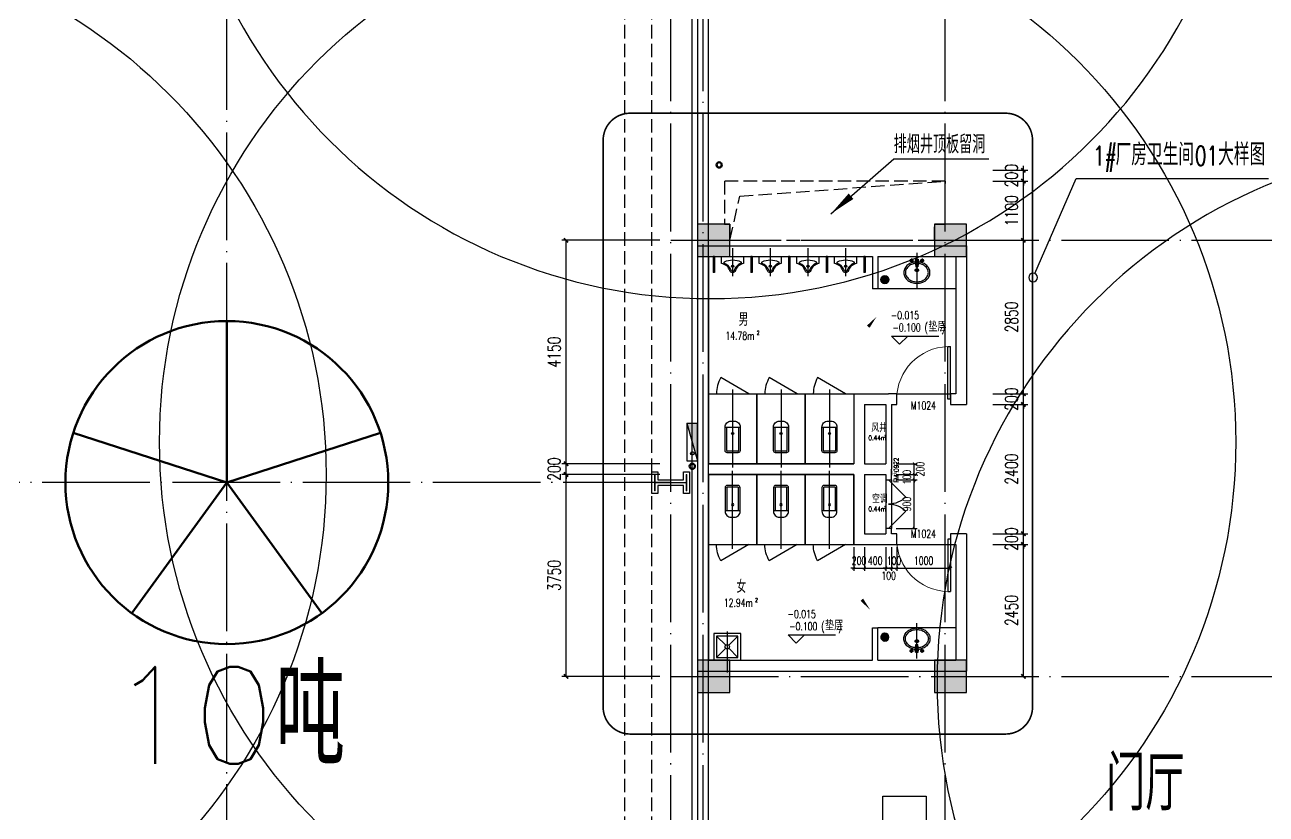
# Model space of a CAD drawing. Extents: x -1313754 to 847533, y 489853 to 941203.
# Drawn here: x -156459 to -133387, y 780662 to 795321 of the extents above; entities that cross this region are included whole.
import ezdxf

# ---------------------------------------------------------------- set-up
doc = ezdxf.new("R2010")
doc.units = 0
doc.header["$LTSCALE"] = 1000
doc.header["$MEASUREMENT"] = 0
for name, pattern in [('10平面$1$DOTE', [2.42, 2, -0.2, 0.02, -0.2]), ('DASH', [0.35, 0.25, -0.1]), ('DOTE', [2.42, 2, -0.2, 0.02, -0.2])]:
    doc.linetypes.add(name, pattern=pattern)
doc.layers.get('Defpoints').update_dxf_attribs({"color": 210})
for name, color, linetype in [('10平面$1$A-AXIS-DOTE', 14, '10平面$1$DOTE'), ('A-AXIS-DOTE', 14, 'DOTE'), ('A-AXIS-DP', 126, 'Continuous'), ('A-AXIS-SYMB', 3, 'Continuous'), ('A-CURTAIN', 134, 'Continuous'), ('A-HATCH-2', 251, 'Continuous'), ('A-LIN-V', 9, 'Continuous'), ('A-WC', 223, 'Continuous'), ('A-WINDOW', 140, 'Continuous'), ('A-防火门窗', 1, 'Continuous'), ('AS-COLN', 6, 'Continuous'), ('AS-WALL', 40, 'Continuous'), ('AS-结构边线层', 200, 'Continuous'), ('DIM_ELEV', 3, 'Continuous'), ('PUB_HATCH', 8, 'Continuous'), ('PUB_TEXT', 7, 'Continuous'), ('SB_ZF消火栓', 10, 'Continuous'), ('建-引出', 3, 'Continuous'), ('建-房间', 7, 'Continuous'), ('建-标高', 3, 'Continuous'), ('建-门', 4, 'Continuous'), ('建-门窗编号', 7, 'Continuous')]:
    doc.layers.add(name, color=color, linetype=linetype)
doc.layers.add('LG-ZF消防', color=1, linetype='Continuous', lineweight=60)
doc.layers.add('S-col', color=2, linetype='Continuous', lineweight=0)
doc.styles.add('_TCH_DIM', font='SIMPLEX', dxfattribs={"bigfont": 'GBCBIG'})
doc.styles.add('_TCH_DIM_T3', font='SIMPLEX', dxfattribs={"width": 0.705882, "bigfont": 'GBCBIG'})
doc.styles.add('A-AREA', font='SIMPLEX', dxfattribs={"bigfont": 'GBCBIG'})
doc.styles.add('A-STANDARD', font='SIMPLEX', dxfattribs={"bigfont": 'GBCBIG'})
doc.styles.add('A-WIN-LABEL', font='SIMPLEX', dxfattribs={"bigfont": 'GBCBIG'})
doc.styles.get("Standard").update_dxf_attribs({"font": 'gbenor.shx', "bigfont": 'gbcbig.shx'})
doc.dimstyles.new('_TCH_ARCH&&50', dxfattribs={"dimtxt": 148.75, "dimasz": 50, "dimexe": 50, "dimexo": 50, "dimgap": 63.125, "dimtad": 1, "dimdec": 0, "dimzin": 0, "dimdsep": 46, "dimtxsty": '_TCH_DIM_T3', "dimblk": 'ARCHTICK', "dimcen": 0.09, "dimclrt": 7, "dimazin": 2, "dimtfac": 1, "dimtdec": 0, "dimtix": 1, "dimtmove": 2, "dimatfit": 3, "dimfxl": 0, "dimtolj": 1, "dimtzin": 0, "dimarcsym": 0})
doc.dimstyles.new('_TCH_ARCH&&80', dxfattribs={"dimtxt": 238, "dimasz": 80, "dimexe": 80, "dimexo": 80, "dimgap": 101, "dimtad": 1, "dimdec": 0, "dimzin": 0, "dimdsep": 46, "dimtxsty": '_TCH_DIM_T3', "dimblk": 'ARCHTICK', "dimcen": 0.09, "dimclrt": 7, "dimazin": 2, "dimtfac": 1, "dimtdec": 0, "dimtix": 1, "dimtmove": 2, "dimatfit": 3, "dimfxl": 0, "dimtolj": 1, "dimtzin": 0, "dimarcsym": 0})

# ---------------------------------------------------------------- blocks, each defined once
blk = doc.blocks.new('dote')
at = {"layer": 'A-AXIS-DOTE'}
for p, q in [((68032.2, -69160), (68032.2, 36662.3)), ((76282.2, -68993.9), (76282.2, 36606.4)), ((81382.2, -68993.9), (81382.2, 36662.3)), ((76882.2, -68810), (76882.2, 36400)), ((76282.2, -13500), (98661.5, -13500)), ((76282.2, -18000), (-41310, -18000)), ((76282.2, -21600), (98661.5, -21600))]:
    blk.add_line(p, q, dxfattribs=at)
blk = doc.blocks.new('10平面$0$A$C45A45C18')
at = {"color": 0}
for p, q in [((-117, -125), (-117, 75)), ((-107, 85), (322, 85)), ((322, -165), (322, 115)), ((950, -325, 0), (1250, 195, 0)), ((322, -135), (-107, -135))]:
    blk.add_line(p, q, dxfattribs=at)
at = {"color": 0, "elevation": 0}
blk.add_lwpolyline([(-350, 425), (950, 425), (950, -475), (-350, -475)], close=True, dxfattribs=at)
at = {"color": 0}
blk.add_lwpolyline([(-107, -165, -0.414214), (-147, -125), (-147, 75, -0.414214), (-107, 115), (332, 115, -0.414214), (442, 5), (442, -55, -0.414214), (332, -165)], format="xyb", close=True, dxfattribs=at)
blk.add_circle((211, -25), 20, dxfattribs=at)
for centre, radius, start, end in [((950, -325, 0), 600, 60, 90), ((-107, 75), 10, 90, 180), ((-107, -125), 10, 180, 270)]:
    blk.add_arc(centre, radius, start, end, dxfattribs=at)
for p in [(-147, -25), (211, -25)]:
    blk.add_point(p, dxfattribs=at)
at = {"layer": '10平面$1$A-AXIS-DOTE'}
blk.add_line((1031, -25), (-419, -25), dxfattribs=at)
blk = doc.blocks.new('10平面$0$$lvtry$00000224')
at = {"color": 0}
for p, q in [((-363, 0), (-363, -300)), ((-338, 0), (-363, 0)), ((-338, 0), (-338, -300)), ((337, 0), (337, -300)), ((362, 0), (337, 0)), ((362, 0), (362, -300)), ((-338, -300), (-363, -300)), ((362, -300), (337, -300))]:
    blk.add_line(p, q, dxfattribs=at)
at = {"color": 0, "elevation": 0}
blk.add_lwpolyline([(-205, -131), (-205, 0), (205, 0), (205, -131, 0.268068), (51, -263, -0.317765), (0, -300, -0.317765), (-51, -263, 0.268068)], format="xyb", close=True, dxfattribs=at)
at = {"color": 0}
blk.add_circle((0, -182, 0), 20, dxfattribs=at)
for centre, radius, start, end in [((-152, -115, 0), 10, 114.1084, 248.1394), ((5, -466, 0), 395, 66.6675, 114.1084), ((-243, -341, 0), 233, 19.2639, 68.1394), ((243, -341, 0), 233, 110.4941, 160.7361), ((158, -113, 0), 10, 290.4941, 66.6675), ((0, -256, 0), 24, 199.2639, 269.4998), ((0, -256, 0), 24, 270.5002, 340.7361)]:
    blk.add_arc(centre, radius, start, end, dxfattribs=at)
blk.add_point((0, -182, 0), dxfattribs=at)
at = {"layer": '10平面$1$A-AXIS-DOTE'}
blk.add_lwpolyline([(0, 153), (0, -367)], dxfattribs=at)
blk = doc.blocks.new('A$C34D37DA4')
at = {"ltscale": 0.5}
for points in [[(-250, -108), (250, -108), (250, 392), (-250, 392)], [(-200, -58), (200, -58), (200, 342), (-200, 342)]]:
    blk.add_lwpolyline(points, close=True, dxfattribs=at)
for points in [[(-200, 342), (-28, 171)], [(28, 171), (200, 342)], [(-200, -58), (-28, 114)], [(28, 114), (200, -58)]]:
    blk.add_lwpolyline(points, dxfattribs=at)
blk.add_circle((0, 142), 40, dxfattribs=at)
at = {"layer": 'A-AXIS-DOTE'}
blk.add_lwpolyline([(0, 427), (0, -333)], dxfattribs=at)
blk = doc.blocks.new('345345345')
at = {"layer": 'A-WC'}
h = blk.add_hatch(dxfattribs=at)
h.set_pattern_fill('ANSI31', color=256, scale=20)
h.set_pattern_definition([(45, (0, 0), (-22.4506403, 22.4506403), [])])
edge = h.paths.add_edge_path()
edge.add_arc((84993, -2400003), 150, 0, 360)
blk.add_circle((84993, -2400003), 150, dxfattribs=at)
blk = doc.blocks.new('$DorLib2D$00000001')
for p, q in [((0.45, 0.975), (0.5, 0.975)), ((0.45, 0), (0.45, 0.975)), ((0.5, 0), (0.5, 0.975)), ((0.5, 0), (0.45, 0))]:
    blk.add_line(p, q)
at = {"lineweight": 13}
blk.add_arc((0.475, 0), 0.975, 91.4693, 180, dxfattribs=at)
blk = doc.blocks.new('$DorLib2D$00000116')
at = {"color": 0}
for p, q in [((-0.5, 0), (-0.146, 0.354)), ((0.5, 0), (0.146, 0.354))]:
    blk.add_line(p, q, dxfattribs=at)
for centre, start, end in [((-0.5, 0), 0, 45), ((0.5, 0), 135, 180)]:
    blk.add_arc(centre, 0.5, start, end, dxfattribs=at)
blk = doc.blocks.new('33333333')
at = {"layer": '10平面$1$A-AXIS-DOTE'}
for points in [[(-140279, 791090), (-140279, 790430)], [(-140279, 783550), (-140279, 784210)]]:
    blk.add_lwpolyline(points, dxfattribs=at)
at = {"layer": 'A-AXIS-SYMB'}
for points in [[(-141450, 789390, 0, 0, 0), (-141030, 789900, 0, 64, 0), (-141183, 789715, 0, 0, 0)], [(-141570, 784970, 0, 0, 0), (-141150, 784460, 0, 64, 0), (-141303, 784645, 0, 0, 0)]]:
    blk.add_lwpolyline(points, format="xyseb", dxfattribs=at)
at = {"layer": 'A-WC'}
for p, q in [((-140416, 790946), (-140343, 790946)), ((-140379, 790983), (-140379, 790909)), ((-140304, 790972), (-140311, 790933)), ((-140311, 790933), (-140296, 790826)), ((-140304, 790972), (-140254, 790972)), ((-140304, 790972), (-140296, 790826)), ((-140303, 790953), (-140255, 790953)), ((-140254, 790972), (-140262, 790826)), ((-140248, 790933), (-140262, 790826)), ((-140254, 790972), (-140248, 790933)), ((-140216, 790946), (-140143, 790946)), ((-140179, 790983), (-140179, 790909)), ((-140324, 790765), (-140234, 790765)), ((-140296, 790836), (-140262, 790836)), ((-140296, 790826), (-140262, 790826)), ((-140279, 790810), (-140279, 790720)), ((-139554, 790420), (-141004, 790420)), ((-139554, 784120), (-141004, 784120)), ((-140379, 783657), (-140379, 783731)), ((-140324, 783875), (-140234, 783875)), ((-140311, 783707), (-140296, 783814)), ((-140304, 783668), (-140296, 783814)), ((-140296, 783814), (-140262, 783814)), ((-140296, 783804), (-140262, 783804)), ((-140279, 783830), (-140279, 783920)), ((-140254, 783668), (-140262, 783814)), ((-140248, 783707), (-140262, 783814)), ((-140179, 783657), (-140179, 783731)), ((-140416, 783694), (-140343, 783694)), ((-140304, 783668), (-140311, 783707)), ((-140304, 783668), (-140254, 783668)), ((-140303, 783687), (-140255, 783687)), ((-140254, 783668), (-140248, 783707)), ((-140216, 783694), (-140143, 783694))]:
    blk.add_line(p, q, dxfattribs=at)
for points in [[(-140309, 790919, 0.055034), (-140372, 790905, 0.088849), (-140448, 790864, 0.104988), (-140503, 790797, 0.12017), (-140522, 790720, 0.12017), (-140503, 790643, 0.104988), (-140448, 790576, 0.088849), (-140372, 790535, 0.080052), (-140279, 790520, 0.080052)], [(-140305, 790889, 0.056066), (-140363, 790877, 0.088849), (-140430, 790840, 0.104988), (-140477, 790783, 0.12017), (-140492, 790720, 0.12017), (-140477, 790657, 0.104988), (-140430, 790600, 0.088849), (-140363, 790563, 0.080052), (-140279, 790550, 0.080052)], [(-140279, 790520, 0.080052), (-140186, 790535, 0.088849), (-140110, 790576, 0.104988), (-140055, 790643, 0.12017), (-140036, 790720, 0.12017), (-140055, 790797, 0.104988), (-140110, 790864, 0.088849), (-140186, 790905, 0.055034), (-140250, 790919, 0.080052)], [(-140279, 790550, 0.080052), (-140196, 790563, 0.088849), (-140129, 790600, 0.104988), (-140082, 790657, 0.12017), (-140066, 790720, 0.12017), (-140082, 790783, 0.104988), (-140129, 790840, 0.088849), (-140196, 790877, 0.056066), (-140254, 790889, 0.080052)], [(-140309, 783721, -0.055034), (-140372, 783735, -0.088849), (-140448, 783776, -0.104988), (-140503, 783843, -0.12017), (-140522, 783920, -0.12017), (-140503, 783997, -0.104988), (-140448, 784064, -0.088849), (-140372, 784105, -0.080052), (-140279, 784120, -0.080052)], [(-140305, 783751, -0.056066), (-140363, 783763, -0.088849), (-140430, 783800, -0.104988), (-140477, 783857, -0.12017), (-140492, 783920, -0.12017), (-140477, 783983, -0.104988), (-140430, 784040, -0.088849), (-140363, 784077, -0.080052), (-140279, 784090, -0.080052)], [(-140279, 784120, -0.080052), (-140186, 784105, -0.088849), (-140110, 784064, -0.104988), (-140055, 783997, -0.12017), (-140036, 783920, -0.12017), (-140055, 783843, -0.104988), (-140110, 783776, -0.088849), (-140186, 783735, -0.055034), (-140250, 783721, -0.080052)], [(-140279, 784090, -0.080052), (-140196, 784077, -0.088849), (-140129, 784040, -0.104988), (-140082, 783983, -0.12017), (-140066, 783920, -0.12017), (-140082, 783857, -0.104988), (-140129, 783800, -0.088849), (-140196, 783763, -0.056066), (-140254, 783751, -0.080052)]]:
    blk.add_lwpolyline(points, format="xyb", dxfattribs=at)
for centre, radius in [((-140379, 790946), 25), ((-140379, 790946), 15), ((-140179, 790946), 25), ((-140179, 790946), 15), ((-140279, 790765), 30), ((-140279, 790765), 20), ((-140279, 783875), 30), ((-140279, 783875), 20), ((-140379, 783694), 25), ((-140379, 783694), 15), ((-140179, 783694), 25), ((-140179, 783694), 15)]:
    blk.add_circle(centre, radius, dxfattribs=at)
for centre, start, end in [((-140280, 790945), 80.5252, 279.4748), ((-140278, 790945), 260.5252, 99.4748), ((-140280, 783695), 80.5252, 279.4748), ((-140278, 783695), 260.5252, 99.4748)]:
    blk.add_arc(centre, 7.19, start, end, dxfattribs=at)
at = {"layer": 'A-防火门窗'}
for p, q in [((-140854, 786870), (-140854, 785970)), ((-140754, 786870), (-140754, 785970))]:
    blk.add_line(p, q, dxfattribs=at)
at = {"layer": 'AS-WALL'}
for p, q in [((-144354, 791220), (-141054, 791220)), ((-144354, 791220), (-144354, 787070)), ((-141054, 791220), (-139354, 791220)), ((-139354, 791220), (-139354, 791120)), ((-139354, 791120), (-139354, 791120)), ((-139354, 791120), (-139354, 790920)), ((-144154, 791020), (-141104, 791020)), ((-144154, 791020), (-144154, 787170)), ((-141104, 791020), (-141104, 790420)), ((-141004, 791020), (-141004, 790420)), ((-141004, 791020), (-139554, 791020)), ((-139554, 791020), (-139554, 791020)), ((-139554, 791020), (-139554, 788470)), ((-139354, 790920), (-139354, 790920)), ((-139354, 790920), (-139354, 788270)), ((-141004, 790420), (-141104, 790420)), ((-141454, 788470), (-141454, 787170)), ((-141454, 788470), (-140804, 788470)), ((-140654, 788470), (-140804, 788470)), ((-140654, 788270), (-140654, 788470)), ((-139554, 788470), (-139654, 788470)), ((-139654, 788470), (-139654, 788270)), ((-141254, 788270), (-141254, 787170)), ((-141254, 788270), (-140854, 788270)), ((-140854, 788270), (-140854, 787170)), ((-140754, 788270), (-140654, 788270)), ((-140754, 788270), (-140754, 787070)), ((-139654, 788270), (-139354, 788270)), ((-144354, 787070), (-144354, 783320)), ((-144154, 787170), (-141454, 787170)), ((-144154, 786970), (-141454, 786970)), ((-144154, 786970), (-144154, 783520)), ((-141454, 786970), (-141454, 785670)), ((-141254, 787170), (-140854, 787170)), ((-141254, 786970), (-140854, 786970)), ((-141254, 786970), (-141254, 785870)), ((-140854, 786970), (-140854, 786870)), ((-140754, 786870), (-140754, 787070)), ((-140854, 786870), (-140754, 786870)), ((-141254, 785870), (-140854, 785870)), ((-140754, 785970), (-140854, 785970)), ((-140854, 785970), (-140854, 785870)), ((-140754, 785870), (-140754, 785970)), ((-140654, 785870), (-140754, 785870)), ((-140654, 785670), (-140654, 785870)), ((-139354, 785870), (-139654, 785870)), ((-139654, 785870), (-139654, 785670)), ((-139354, 785870), (-139354, 783320)), ((-141454, 785670), (-140804, 785670)), ((-140804, 785670), (-140654, 785670)), ((-139654, 785670), (-139554, 785670)), ((-139554, 785670), (-139554, 783520)), ((-141104, 783520), (-141104, 784120)), ((-141104, 784120), (-141004, 784120)), ((-141004, 783520), (-141004, 784120)), ((-144154, 783520), (-141104, 783520)), ((-141004, 783520), (-139554, 783520)), ((-144354, 783320), (-141054, 783320)), ((-141054, 783320), (-139354, 783320))]:
    blk.add_line(p, q, dxfattribs=at)
at = {"layer": '建-门'}
for p, q in [((-140654, 788470), (-139654, 788470)), ((-140654, 785670), (-139654, 785670))]:
    blk.add_line(p, q, dxfattribs=at)
at = {"layer": 'A-CURTAIN', "zscale": 0.4999999999999999}
for p, xscale, yscale, rotation in [((233607, 1931455), 0.4999999999999999, 0.4999999999999999, 339.7997433646614), ((233607, -356915), -0.4999999999999994, 0.4999999999999994, 200.2002566353386)]:
    blk.add_blockref('345345345', p, dxfattribs=dict(at, xscale=xscale, yscale=yscale, rotation=rotation))
at = {"layer": 'A-WC'}
for name, p, rotation in [('10平面$0$$lvtry$00000224', (-143704, 791020), 359.9999983479594), ('10平面$0$$lvtry$00000224', (-143004, 791020), 359.9999983479594), ('10平面$0$$lvtry$00000224', (-142304, 791020), 359.9999983479594), ('10平面$0$$lvtry$00000224', (-141604, 791020), 359.9999983479594), ('10平面$0$A$C45A45C18', (-143729, 787520, 0), 90.00000039933396), ('10平面$0$A$C45A45C18', (-142829, 787520, 0), 90.00000039933396), ('10平面$0$A$C45A45C18', (-141929, 787520, 0), 90.00000039933396)]:
    blk.add_blockref(name, p, dxfattribs=dict(at, rotation=rotation))
at = {"layer": 'A-WC', "xscale": -1, "rotation": 89.99999962537163}
for p in [(-143729, 786620, 0), (-142829, 786620, 0), (-141929, 786620, 0)]:
    blk.add_blockref('10平面$0$A$C45A45C18', p, dxfattribs=at)
at = {"layer": 'A-WC'}
blk.add_blockref('A$C34D37DA4', (-143804, 783628), dxfattribs=at)
at = {"layer": 'A-防火门窗', "xscale": -900, "yscale": 900, "zscale": 100, "rotation": 269.9999999605117}
blk.add_blockref('$DorLib2D$00000116', (-140804, 786420), dxfattribs=at)
at = {"layer": '建-门'}
ref = blk.add_blockref('$DorLib2D$00000001', (-140154, 788370), dxfattribs=dict(at, xscale=1000, yscale=1000, zscale=199.9999999999999, rotation=359.9999998238549))
ref.add_attrib('A', 'M1024', (-140392, 788176), dxfattribs={"layer": '建-门窗编号', "ltscale": 500, "height": 148.8, "rotation": 360, "style": 'A-WIN-LABEL', "width": 0.705882})
ref = blk.add_blockref('$DorLib2D$00000001', (-140154, 785770), dxfattribs=dict(at, xscale=1000, yscale=-1000, zscale=199.9999999999999, rotation=2.705098788484255e-08))
ref.add_attrib('A', 'M1024', (-140392, 785796), dxfattribs={"layer": '建-门窗编号', "ltscale": 500, "height": 148.8, "rotation": 0, "style": 'A-WIN-LABEL', "width": 0.705882})
at = {"layer": 'A-防火门窗', "style": 'A-AREA'}
for s, p in [('风井', (-141125, 787760)), ('空调', (-141113, 786440))]:
    blk.add_text(s, height=144.7, dxfattribs=at).set_placement(p)
at = {"layer": 'A-防火门窗', "style": 'A-AREA', "width": 0.705882}
for s, height, p in [('0.44m', 89.2, (-141180, 787606)), ('2', 44.6, (-140880, 787659)), ('0.44m', 89.2, (-141180, 786286)), ('2', 44.6, (-140880, 786339))]:
    blk.add_text(s, height=height, dxfattribs=at).set_placement(p)
at = {"layer": '建-房间', "style": 'A-AREA'}
for s, p in [('男', (-143592, 789730)), ('女', (-143632, 784770))]:
    blk.add_text(s, height=241, dxfattribs=at).set_placement(p)
at = {"layer": '建-房间', "style": 'A-AREA', "width": 0.705882}
for s, height, p in [('14.78m', 148.8, (-143838, 789474)), ('2', 74.4, (-143258, 789562)), ('12.94m', 148.8, (-143868, 784514)), ('2', 74.4, (-143288, 784602))]:
    blk.add_text(s, height=height, dxfattribs=at).set_placement(p)
at = {"layer": '建-门窗编号', "style": 'A-WIN-LABEL', "width": 0.705882}
for s, p in [('0922', (-140618, 787019)), ('FM', (-140618, 786819))]:
    blk.add_text(s, height=89.2, rotation=90, dxfattribs=at).set_placement(p)
at = {"layer": '建-门窗编号', "style": 'A-WIN-LABEL'}
blk.add_text('丙', height=101, rotation=90, dxfattribs=at).set_placement((-140618, 786945))
blk = doc.blocks.new('G$C1A8DA1F8')
at = {"color": 2, "style": 'A-STANDARD'}
blk.add_text('10吨', height=1800, dxfattribs=at).set_placement((-2536, -801))
blk = doc.blocks.new('43243')
at = {"layer": 'AS-结构边线层'}
for points in [[(-144054, 741420), (-144054, 832220)], [(-143954, 832220), (-143954, 741420), (-143154, 741420), (-143154, 741720), (-140454, 741720), (-140454, 741420), (-128354, 741420), (-128354, 741420), (-128354, 741820), (-128054, 741820), (-128054, 774220), (-128354, 774220), (-128354, 774520), (-131054, 774520), (-131054, 782920), (-128354, 782920), (-128354, 783220), (-128054, 783220), (-128054, 818320)]]:
    blk.add_lwpolyline(points, dxfattribs=at)
at = {"layer": 'AS-结构边线层', "linetype": 'DASH'}
blk.add_lwpolyline([(-143454, 792420), (-143454, 791620), (-143354, 791620), (-143354, 791320), (-139554, 791320), (-139554, 791620), (-139354, 791620), (-139350, 792420)], close=True, dxfattribs=at)
blk.add_lwpolyline([(-143354, 791320), (-143171, 792137), (-139350, 792420)], dxfattribs=at)
blk = doc.blocks.new('_FZH')
at = {"layer": 'A-HATCH-2'}
blk.add_lwpolyline([(-0.437, -0.25), (-0.437, 0.25), (-0.297, 0.25), (-0.297, 0.067), (0.298, 0.067), (0.298, 0.25), (0.438, 0.25), (0.438, -0.25), (0.298, -0.25), (0.298, -0.068), (-0.297, -0.068), (-0.297, -0.25)], close=True, dxfattribs=at)
at = {"layer": 'S-col'}
blk.add_lwpolyline([(-0.375, -0.188), (-0.375, 0.187), (-0.36, 0.187), (-0.36, 0.005), (0.36, 0.005), (0.36, 0.187), (0.375, 0.187), (0.375, -0.188), (0.36, -0.188), (0.36, -0.005), (-0.36, -0.005), (-0.36, -0.188)], close=True, dxfattribs=at)
blk = doc.blocks.new('w4234324')
at = {"xscale": 800.0000000000005, "yscale": 800.0000000000005, "zscale": 800.0000000000005}
blk.add_blockref('_FZH', (-144454, 786820), dxfattribs=at)
blk = doc.blocks.new('3243243')
at = {"layer": 'A-HATCH-2', "linetype": 'DASH'}
for p, q in [((-145304.2, 741520), (-145304.2, 822870)), ((-144804.2, 741520), (-144804.2, 822870))]:
    blk.add_line(p, q, dxfattribs=at)
blk = doc.blocks.new('w4324324')
at = {"layer": 'A-HATCH-2', "lineweight": 60}
for q in [(-1694760, 686605), (-1697614, 684532), (-1691907, 684532), (-1696524, 681178), (-1692997, 681178)]:
    blk.add_line((-1694760, 683605), q, dxfattribs=at)
blk.add_circle((-1694760, 683605), 3000, dxfattribs=at)
blk = doc.blocks.new('w423432')
at = {"layer": 'A-LIN-V'}
blk.add_blockref('w4324324', (16500, -36000), dxfattribs=at)
blk = doc.blocks.new('3132')
at = {"layer": 'A-AXIS-SYMB'}
for p, q in [((-137688, 790704), (-136921, 792466)), ((-136921, 792466), (-133345, 792466))]:
    blk.add_line(p, q, dxfattribs=at)
blk.add_lwpolyline([(-137639, 790630, 1), (-137801, 790630, 1)], format="xyb", close=True, dxfattribs=at)
at = {"layer": 'DIM_ELEV', "linetype": 'DASH', "const_width": 30}
blk.add_lwpolyline([(-145210, 793680), (-138230, 793680, -0.414214), (-137730, 793180), (-137730, 782650, -0.414214), (-138230, 782150), (-145210, 782150, -0.414214), (-145710, 782650), (-145710, 793180, -0.414214)], format="xyb", close=True, dxfattribs=at)
at = {"layer": 'PUB_TEXT', "style": '_TCH_DIM', "width": 0.705882}
for s, p in [('1#', (-136607, 792711)), ('01', (-134712, 792711))]:
    blk.add_text(s, height=357, dxfattribs=at).set_placement(p)
at = {"layer": 'PUB_TEXT', "style": '_TCH_DIM'}
for s, p in [('厂房卫生间', (-136187, 792711)), ('大样图', (-134280, 792711))]:
    blk.add_text(s, height=405.1, dxfattribs=at).set_placement(p)
blk = doc.blocks.new('333')
at = {"layer": 'A-WC'}
blk.add_lwpolyline([(-139709.4, 776495), (-140509.4, 776495), (-140509.4, 780995), (-139709.4, 780995)], close=True, dxfattribs=at)
blk = doc.blocks.new('A$C5D961328')
at = {"layer": 'SB_ZF消火栓'}
blk.add_hatch(color=256, dxfattribs=at).paths.add_polyline_path([(0, 40), (700, 40), (700, 240)])
at = {"layer": 'A-LIN-V', "ltscale": 500}
blk.add_circle((350, 40), 10001, dxfattribs=at)
at = {"layer": 'SB_ZF消火栓'}
for p, q in [((700, 240), (0, 240)), ((0, 240), (0, 40)), ((700, 240), (0, 40)), ((700, 240), (700, 40)), ((0, 40), (700, 40))]:
    blk.add_line(p, q, dxfattribs=at)
at = {"layer": 'SB_ZF消火栓', "color": 1}
blk.add_circle((140, 140), 32.5, dxfattribs=at)
blk = doc.blocks.new('43242343')
at = {"layer": 'LG-ZF消防', "linetype": 'Continuous'}
for centre in [(-143554, 792720), (-144054, 787123)]:
    blk.add_circle(centre, 50, dxfattribs=at)
blk = doc.blocks.new('234243242332')
at = {"layer": 'LG-ZF消防', "linetype": 'Continuous'}
blk.add_blockref('43242343', (0, 0), dxfattribs=at)
at = {"layer": 'SB_ZF消火栓', "xscale": -1, "rotation": 270}
blk.add_blockref('A$C5D961328', (-143756, 799887), dxfattribs=at)
at = {"layer": 'SB_ZF消火栓', "rotation": 90}
blk.add_blockref('A$C5D961328', (-143914, 787223), dxfattribs=at)
at = {"layer": 'SB_ZF消火栓'}
blk.add_blockref('A$C5D961328', (-161209, 786930), dxfattribs=at)
at = {"layer": 'SB_ZF消火栓', "xscale": -1}
blk.add_blockref('A$C5D961328', (-129154, 783080), dxfattribs=at)
blk = doc.blocks.new('w4324323333')
at = {"layer": 'AS-COLN'}
for p, q in [((-143354, 791620), (-143954, 791620)), ((-143954, 791620), (-143954, 791020)), ((-143354, 791020), (-143354, 791620)), ((-138954, 791620), (-139554, 791620)), ((-139554, 791620), (-139554, 791020)), ((-138954, 791020), (-138954, 791620)), ((-143954, 791020), (-143354, 791020)), ((-139554, 791020), (-138954, 791020)), ((-143354, 783520), (-143954, 783520)), ((-143954, 783520), (-143954, 782920)), ((-143354, 782920), (-143354, 783520)), ((-138954, 783520), (-139554, 783520)), ((-139554, 783520), (-139554, 782920)), ((-138954, 782920), (-138954, 783520)), ((-143954, 782920), (-143354, 782920)), ((-139554, 782920), (-138954, 782920))]:
    blk.add_line(p, q, dxfattribs=at)
blk = doc.blocks.new('_ArchTick')
at = {"color": 0, "linetype": 'ByBlock', "const_width": 0.4}
blk.add_lwpolyline([(-0.5, -0.5), (0.5, 0.5)], dxfattribs=at)
blk = doc.blocks.new('*D258')
at = {"layer": 'A-AXIS-DP', "color": 0, "lineweight": -2}
for p, q in [((-140264, 786870), (-139877, 786870)), ((-139927, 785970), (-139927, 786870)), ((-140264, 785970), (-139877, 785970))]:
    blk.add_line(p, q, dxfattribs=at)
at = {"layer": 'Defpoints', "color": 0}
for p in [(-140314, 786870), (-139927, 786870), (-140314, 785970)]:
    blk.add_point(p, dxfattribs=at)
at = {"layer": 'A-AXIS-DP', "color": 0, "lineweight": -2, "xscale": 50, "yscale": 50, "zscale": 50}
for p, rotation in [((-139927, 786870), 90), ((-139927, 785970), 270)]:
    blk.add_blockref('_ArchTick', p, dxfattribs=dict(at, rotation=rotation))
at = {"layer": 'A-AXIS-DP', "color": 7, "insert": (-140065, 786420), "char_height": 148.8, "attachment_point": 5, "rotation": 90, "style": '_TCH_DIM_T3'}
blk.add_mtext('\\A1;900', dxfattribs=at)
blk = doc.blocks.new('*D259')
at = {"layer": 'A-AXIS-DP', "color": 0, "lineweight": -2}
for p, q in [((-140264, 786970), (-139877, 786970)), ((-139927, 786970), (-139927, 787020)), ((-139927, 786870), (-139927, 786970)), ((-140264, 786870), (-139877, 786870)), ((-139927, 786870), (-139927, 786820))]:
    blk.add_line(p, q, dxfattribs=at)
at = {"layer": 'Defpoints', "color": 0}
for p in [(-140314, 786970), (-139927, 786970), (-140314, 786870)]:
    blk.add_point(p, dxfattribs=at)
at = {"layer": 'A-AXIS-DP', "color": 0, "lineweight": -2, "xscale": 50, "yscale": 50, "zscale": 50}
for p, rotation in [((-139927, 786970), 270), ((-139927, 786870), 90)]:
    blk.add_blockref('_ArchTick', p, dxfattribs=dict(at, rotation=rotation))
at = {"layer": 'A-AXIS-DP', "color": 7, "insert": (-140065, 786920), "char_height": 148.8, "attachment_point": 5, "rotation": 90, "style": '_TCH_DIM_T3'}
blk.add_mtext('\\A1;100', dxfattribs=at)
blk = doc.blocks.new('*D260')
at = {"layer": 'A-AXIS-DP', "color": 0, "lineweight": -2}
for p, q in [((-140264, 787170), (-139877, 787170)), ((-140264, 786970), (-139877, 786970)), ((-139927, 786970), (-139927, 787170))]:
    blk.add_line(p, q, dxfattribs=at)
at = {"layer": 'Defpoints', "color": 0}
for p in [(-140314, 787170), (-140314, 786970), (-139927, 787170)]:
    blk.add_point(p, dxfattribs=at)
at = {"layer": 'A-AXIS-DP', "color": 0, "lineweight": -2, "xscale": 50, "yscale": 50, "zscale": 50}
for p, rotation in [((-139927, 787170), 90), ((-139927, 786970), 270)]:
    blk.add_blockref('_ArchTick', p, dxfattribs=dict(at, rotation=rotation))
at = {"layer": 'A-AXIS-DP', "color": 7, "insert": (-139820, 787070), "char_height": 148.8, "attachment_point": 5, "rotation": 90, "style": '_TCH_DIM_T3'}
blk.add_mtext('\\A1;200', dxfattribs=at)
blk = doc.blocks.new('*D261')
at = {"layer": 'A-AXIS-DP', "color": 0, "lineweight": -2}
for p, q in [((-140254, 785620), (-140254, 785182)), ((-139254, 785620), (-139254, 785182)), ((-140254, 785232), (-139254, 785232))]:
    blk.add_line(p, q, dxfattribs=at)
at = {"layer": 'Defpoints', "color": 0}
for p in [(-140254, 785670), (-139254, 785670), (-139254, 785232)]:
    blk.add_point(p, dxfattribs=at)
at = {"layer": 'A-AXIS-DP', "color": 0, "lineweight": -2, "xscale": 50, "yscale": 50, "zscale": 50, "rotation": 180}
blk.add_blockref('_ArchTick', (-140254, 785232), dxfattribs=at)
at = {"layer": 'A-AXIS-DP', "color": 0, "lineweight": -2, "xscale": 50, "yscale": 50, "zscale": 50}
blk.add_blockref('_ArchTick', (-139254, 785232), dxfattribs=at)
at = {"layer": 'A-AXIS-DP', "color": 7, "insert": (-139754, 785370), "char_height": 148.8, "attachment_point": 5, "style": '_TCH_DIM_T3'}
blk.add_mtext('\\A1;1000', dxfattribs=at)
blk = doc.blocks.new('*D262')
at = {"layer": 'A-AXIS-DP', "color": 0, "lineweight": -2}
for p, q in [((-140354, 785620), (-140354, 785182)), ((-140254, 785620), (-140254, 785182)), ((-140354, 785232), (-140404, 785232)), ((-140354, 785232), (-140254, 785232)), ((-140254, 785232), (-140204, 785232))]:
    blk.add_line(p, q, dxfattribs=at)
at = {"layer": 'Defpoints', "color": 0}
for p in [(-140354, 785670), (-140254, 785670), (-140254, 785232)]:
    blk.add_point(p, dxfattribs=at)
at = {"layer": 'A-AXIS-DP', "color": 0, "lineweight": -2, "xscale": 50, "yscale": 50, "zscale": 50}
blk.add_blockref('_ArchTick', (-140354, 785232), dxfattribs=at)
at = {"layer": 'A-AXIS-DP', "color": 0, "lineweight": -2, "xscale": 50, "yscale": 50, "zscale": 50, "rotation": 180}
blk.add_blockref('_ArchTick', (-140254, 785232), dxfattribs=at)
at = {"layer": 'A-AXIS-DP', "color": 7, "insert": (-140304, 785370), "char_height": 148.8, "attachment_point": 5, "style": '_TCH_DIM_T3'}
blk.add_mtext('\\A1;100', dxfattribs=at)
blk = doc.blocks.new('*D263')
at = {"layer": 'A-AXIS-DP', "color": 0, "lineweight": -2}
for p, q in [((-140454, 785620), (-140454, 785182)), ((-140354, 785620), (-140354, 785182)), ((-140454, 785232), (-140504, 785232)), ((-140454, 785232), (-140354, 785232)), ((-140354, 785232), (-140304, 785232))]:
    blk.add_line(p, q, dxfattribs=at)
at = {"layer": 'Defpoints', "color": 0}
for p in [(-140454, 785670), (-140354, 785670), (-140354, 785232)]:
    blk.add_point(p, dxfattribs=at)
at = {"layer": 'A-AXIS-DP', "color": 0, "lineweight": -2, "xscale": 50, "yscale": 50, "zscale": 50}
blk.add_blockref('_ArchTick', (-140454, 785232), dxfattribs=at)
at = {"layer": 'A-AXIS-DP', "color": 0, "lineweight": -2, "xscale": 50, "yscale": 50, "zscale": 50, "rotation": 180}
blk.add_blockref('_ArchTick', (-140354, 785232), dxfattribs=at)
at = {"layer": 'A-AXIS-DP', "color": 7, "insert": (-140404, 785090), "char_height": 148.8, "attachment_point": 5, "style": '_TCH_DIM_T3'}
blk.add_mtext('\\A1;100', dxfattribs=at)
blk = doc.blocks.new('*D264')
at = {"layer": 'A-AXIS-DP', "color": 0, "lineweight": -2}
for p, q in [((-140854, 785620), (-140854, 785182)), ((-140454, 785620), (-140454, 785182)), ((-140854, 785232), (-140454, 785232))]:
    blk.add_line(p, q, dxfattribs=at)
at = {"layer": 'Defpoints', "color": 0}
for p in [(-140854, 785670), (-140454, 785670), (-140454, 785232)]:
    blk.add_point(p, dxfattribs=at)
at = {"layer": 'A-AXIS-DP', "color": 0, "lineweight": -2, "xscale": 50, "yscale": 50, "zscale": 50, "rotation": 180}
blk.add_blockref('_ArchTick', (-140854, 785232), dxfattribs=at)
at = {"layer": 'A-AXIS-DP', "color": 0, "lineweight": -2, "xscale": 50, "yscale": 50, "zscale": 50}
blk.add_blockref('_ArchTick', (-140454, 785232), dxfattribs=at)
at = {"layer": 'A-AXIS-DP', "color": 7, "insert": (-140654, 785370), "char_height": 148.8, "attachment_point": 5, "style": '_TCH_DIM_T3'}
blk.add_mtext('\\A1;400', dxfattribs=at)
blk = doc.blocks.new('*D265')
at = {"layer": 'A-AXIS-DP', "color": 0, "lineweight": -2}
for p, q in [((-141054, 785620), (-141054, 785182)), ((-140854, 785620), (-140854, 785182)), ((-141054, 785232), (-141104, 785232)), ((-141054, 785232), (-140854, 785232)), ((-140854, 785232), (-140804, 785232))]:
    blk.add_line(p, q, dxfattribs=at)
at = {"layer": 'Defpoints', "color": 0}
for p in [(-141054, 785670), (-140854, 785670), (-140854, 785232)]:
    blk.add_point(p, dxfattribs=at)
at = {"layer": 'A-AXIS-DP', "color": 0, "lineweight": -2, "xscale": 50, "yscale": 50, "zscale": 50}
blk.add_blockref('_ArchTick', (-141054, 785232), dxfattribs=at)
at = {"layer": 'A-AXIS-DP', "color": 0, "lineweight": -2, "xscale": 50, "yscale": 50, "zscale": 50, "rotation": 180}
blk.add_blockref('_ArchTick', (-140854, 785232), dxfattribs=at)
at = {"layer": 'A-AXIS-DP', "color": 7, "insert": (-140954, 785370), "char_height": 148.8, "attachment_point": 5, "style": '_TCH_DIM_T3'}
blk.add_mtext('\\A1;200', dxfattribs=at)
blk = doc.blocks.new('*D266')
at = {"layer": 'A-AXIS-DP', "color": 0, "lineweight": -2}
for p, q in [((-144654, 791320), (-146480, 791320)), ((-146400, 787170), (-146400, 791320)), ((-144654, 787170), (-146480, 787170))]:
    blk.add_line(p, q, dxfattribs=at)
at = {"layer": 'Defpoints', "color": 0}
for p in [(-146400, 791320), (-144574, 791320), (-144574, 787170)]:
    blk.add_point(p, dxfattribs=at)
at = {"layer": 'A-AXIS-DP', "color": 0, "lineweight": -2, "xscale": 80, "yscale": 80, "zscale": 80}
for p, rotation in [((-146400, 791320), 90), ((-146400, 787170), 270)]:
    blk.add_blockref('_ArchTick', p, dxfattribs=dict(at, rotation=rotation))
at = {"layer": 'A-AXIS-DP', "color": 7, "insert": (-146620, 789245), "char_height": 238, "attachment_point": 5, "rotation": 90, "style": '_TCH_DIM_T3'}
blk.add_mtext('\\A1;4150', dxfattribs=at)
blk = doc.blocks.new('*D267')
at = {"layer": 'A-AXIS-DP', "color": 0, "lineweight": -2}
for p, q in [((-146400, 787170), (-146400, 787250)), ((-144654, 787170), (-146480, 787170)), ((-144654, 786970), (-146480, 786970)), ((-146400, 786970), (-146400, 787170)), ((-146400, 786970), (-146400, 786890))]:
    blk.add_line(p, q, dxfattribs=at)
at = {"layer": 'Defpoints', "color": 0}
for p in [(-146400, 787170), (-144574, 787170), (-144574, 786970)]:
    blk.add_point(p, dxfattribs=at)
at = {"layer": 'A-AXIS-DP', "color": 0, "lineweight": -2, "xscale": 80, "yscale": 80, "zscale": 80}
for p, rotation in [((-146400, 787170), 270), ((-146400, 786970), 90)]:
    blk.add_blockref('_ArchTick', p, dxfattribs=dict(at, rotation=rotation))
at = {"layer": 'A-AXIS-DP', "color": 7, "insert": (-146620, 787070), "char_height": 238, "attachment_point": 5, "rotation": 90, "style": '_TCH_DIM_T3'}
blk.add_mtext('\\A1;200', dxfattribs=at)
blk = doc.blocks.new('*D268')
at = {"layer": 'A-AXIS-DP', "color": 0, "lineweight": -2}
for p, q in [((-144654, 786970), (-146480, 786970)), ((-146400, 783220), (-146400, 786970)), ((-144654, 783220), (-146480, 783220))]:
    blk.add_line(p, q, dxfattribs=at)
at = {"layer": 'Defpoints', "color": 0}
for p in [(-146400, 786970), (-144574, 786970), (-144574, 783220)]:
    blk.add_point(p, dxfattribs=at)
at = {"layer": 'A-AXIS-DP', "color": 0, "lineweight": -2, "xscale": 80, "yscale": 80, "zscale": 80}
for p, rotation in [((-146400, 786970), 90), ((-146400, 783220), 270)]:
    blk.add_blockref('_ArchTick', p, dxfattribs=dict(at, rotation=rotation))
at = {"layer": 'A-AXIS-DP', "color": 7, "insert": (-146620, 785095), "char_height": 238, "attachment_point": 5, "rotation": 90, "style": '_TCH_DIM_T3'}
blk.add_mtext('\\A1;3750', dxfattribs=at)
blk = doc.blocks.new('*D272')
at = {"layer": 'A-AXIS-DP', "color": 0, "lineweight": -2}
for p, q in [((-138470, 785670), (-137820, 785670)), ((-137900, 783220), (-137900, 785670)), ((-138470, 783220), (-137820, 783220))]:
    blk.add_line(p, q, dxfattribs=at)
at = {"layer": 'Defpoints', "color": 0}
for p in [(-138550, 785670), (-137900, 785670), (-138550, 783220)]:
    blk.add_point(p, dxfattribs=at)
at = {"layer": 'A-AXIS-DP', "color": 0, "lineweight": -2, "xscale": 80, "yscale": 80, "zscale": 80}
for p, rotation in [((-137900, 785670), 90), ((-137900, 783220), 270)]:
    blk.add_blockref('_ArchTick', p, dxfattribs=dict(at, rotation=rotation))
at = {"layer": 'A-AXIS-DP', "color": 7, "insert": (-138120, 784445), "char_height": 238, "attachment_point": 5, "rotation": 90, "style": '_TCH_DIM_T3'}
blk.add_mtext('\\A1;2450', dxfattribs=at)
blk = doc.blocks.new('*D273')
at = {"layer": 'A-AXIS-DP', "color": 0, "lineweight": -2}
for p, q in [((-138470, 785870), (-137820, 785870)), ((-137900, 785870), (-137900, 785950)), ((-137900, 785670), (-137900, 785870)), ((-138470, 785670), (-137820, 785670)), ((-137900, 785670), (-137900, 785590))]:
    blk.add_line(p, q, dxfattribs=at)
at = {"layer": 'Defpoints', "color": 0}
for p in [(-138550, 785870), (-137900, 785870), (-138550, 785670)]:
    blk.add_point(p, dxfattribs=at)
at = {"layer": 'A-AXIS-DP', "color": 0, "lineweight": -2, "xscale": 80, "yscale": 80, "zscale": 80}
for p, rotation in [((-137900, 785870), 270), ((-137900, 785670), 90)]:
    blk.add_blockref('_ArchTick', p, dxfattribs=dict(at, rotation=rotation))
at = {"layer": 'A-AXIS-DP', "color": 7, "insert": (-138120, 785770), "char_height": 238, "attachment_point": 5, "rotation": 90, "style": '_TCH_DIM_T3'}
blk.add_mtext('\\A1;200', dxfattribs=at)
blk = doc.blocks.new('*D274')
at = {"layer": 'A-AXIS-DP', "color": 0, "lineweight": -2}
for p, q in [((-138470, 788270), (-137820, 788270)), ((-137900, 785870), (-137900, 788270)), ((-138470, 785870), (-137820, 785870))]:
    blk.add_line(p, q, dxfattribs=at)
at = {"layer": 'Defpoints', "color": 0}
for p in [(-138550, 788270), (-137900, 788270), (-138550, 785870)]:
    blk.add_point(p, dxfattribs=at)
at = {"layer": 'A-AXIS-DP', "color": 0, "lineweight": -2, "xscale": 80, "yscale": 80, "zscale": 80}
for p, rotation in [((-137900, 788270), 90), ((-137900, 785870), 270)]:
    blk.add_blockref('_ArchTick', p, dxfattribs=dict(at, rotation=rotation))
at = {"layer": 'A-AXIS-DP', "color": 7, "insert": (-138120, 787070), "char_height": 238, "attachment_point": 5, "rotation": 90, "style": '_TCH_DIM_T3'}
blk.add_mtext('\\A1;2400', dxfattribs=at)
blk = doc.blocks.new('*D275')
at = {"layer": 'A-AXIS-DP', "color": 0, "lineweight": -2}
for p, q in [((-138470, 788470), (-137820, 788470)), ((-137900, 788470), (-137900, 788550)), ((-137900, 788270), (-137900, 788470)), ((-138470, 788270), (-137820, 788270)), ((-137900, 788270), (-137900, 788190))]:
    blk.add_line(p, q, dxfattribs=at)
at = {"layer": 'Defpoints', "color": 0}
for p in [(-138550, 788470), (-137900, 788470), (-138550, 788270)]:
    blk.add_point(p, dxfattribs=at)
at = {"layer": 'A-AXIS-DP', "color": 0, "lineweight": -2, "xscale": 80, "yscale": 80, "zscale": 80}
for p, rotation in [((-137900, 788470), 270), ((-137900, 788270), 90)]:
    blk.add_blockref('_ArchTick', p, dxfattribs=dict(at, rotation=rotation))
at = {"layer": 'A-AXIS-DP', "color": 7, "insert": (-138120, 788370), "char_height": 238, "attachment_point": 5, "rotation": 90, "style": '_TCH_DIM_T3'}
blk.add_mtext('\\A1;200', dxfattribs=at)
blk = doc.blocks.new('*D276')
at = {"layer": 'A-AXIS-DP', "color": 0, "lineweight": -2}
for p, q in [((-138470, 791320), (-137820, 791320)), ((-137900, 788470), (-137900, 791320)), ((-138470, 788470), (-137820, 788470))]:
    blk.add_line(p, q, dxfattribs=at)
at = {"layer": 'Defpoints', "color": 0}
for p in [(-138550, 791320), (-137900, 791320), (-138550, 788470)]:
    blk.add_point(p, dxfattribs=at)
at = {"layer": 'A-AXIS-DP', "color": 0, "lineweight": -2, "xscale": 80, "yscale": 80, "zscale": 80}
for p, rotation in [((-137900, 791320), 90), ((-137900, 788470), 270)]:
    blk.add_blockref('_ArchTick', p, dxfattribs=dict(at, rotation=rotation))
at = {"layer": 'A-AXIS-DP', "color": 7, "insert": (-138120, 789895), "char_height": 238, "attachment_point": 5, "rotation": 90, "style": '_TCH_DIM_T3'}
blk.add_mtext('\\A1;2850', dxfattribs=at)
blk = doc.blocks.new('*D277')
at = {"layer": 'A-AXIS-DP', "color": 0, "lineweight": -2}
for p, q in [((-138470, 792420), (-137820, 792420)), ((-137900, 791320), (-137900, 792420)), ((-138470, 791320), (-137820, 791320))]:
    blk.add_line(p, q, dxfattribs=at)
at = {"layer": 'Defpoints', "color": 0}
for p in [(-138550, 792420), (-137900, 792420), (-138550, 791320)]:
    blk.add_point(p, dxfattribs=at)
at = {"layer": 'A-AXIS-DP', "color": 0, "lineweight": -2, "xscale": 80, "yscale": 80, "zscale": 80}
for p, rotation in [((-137900, 792420), 90), ((-137900, 791320), 270)]:
    blk.add_blockref('_ArchTick', p, dxfattribs=dict(at, rotation=rotation))
at = {"layer": 'A-AXIS-DP', "color": 7, "insert": (-138120, 791870), "char_height": 238, "attachment_point": 5, "rotation": 90, "style": '_TCH_DIM_T3'}
blk.add_mtext('\\A1;1100', dxfattribs=at)
blk = doc.blocks.new('*D278')
at = {"layer": 'A-AXIS-DP', "color": 0, "lineweight": -2}
for p, q in [((-138470, 792620), (-137820, 792620)), ((-137900, 792620), (-137900, 792700)), ((-137900, 792420), (-137900, 792620)), ((-138470, 792420), (-137820, 792420)), ((-137900, 792420), (-137900, 792340))]:
    blk.add_line(p, q, dxfattribs=at)
at = {"layer": 'Defpoints', "color": 0}
for p in [(-138550, 792620), (-137900, 792620), (-138550, 792420)]:
    blk.add_point(p, dxfattribs=at)
at = {"layer": 'A-AXIS-DP', "color": 0, "lineweight": -2, "xscale": 80, "yscale": 80, "zscale": 80}
for p, rotation in [((-137900, 792620), 270), ((-137900, 792420), 90)]:
    blk.add_blockref('_ArchTick', p, dxfattribs=dict(at, rotation=rotation))
at = {"layer": 'A-AXIS-DP', "color": 7, "insert": (-138120, 792520), "char_height": 238, "attachment_point": 5, "rotation": 90, "style": '_TCH_DIM_T3'}
blk.add_mtext('\\A1;200', dxfattribs=at)

msp = doc.modelspace()

# ---------------------------------------------------------------- hatches: boundary and pattern name
at = {"layer": 'PUB_HATCH'}
for points in [[(-143954.2, 791020), (-143354.2, 791020), (-143354.2, 791620), (-143954.2, 791620)], [(-139554.2, 791020), (-138954.2, 791020), (-138954.2, 791620), (-139554.2, 791620)], [(-143954.2, 782920), (-143354.2, 782920), (-143354.2, 783520), (-143954.2, 783520)], [(-139554.2, 782920), (-138954.2, 782920), (-138954.2, 783520), (-139554.2, 783520)]]:
    msp.add_hatch(color=256, dxfattribs=at).paths.add_polyline_path(points)

# ---------------------------------------------------------------- linework, layer by layer
at = {"layer": 'AS-WALL'}
for p, q in [((-143954.2, 806220), (-143954.2, 770620)), ((-143754.2, 770720), (-143754.2, 806220))]:
    msp.add_line(p, q, dxfattribs=at)
at = {"layer": '建-引出'}
for p, q in [((-141480, 791810), (-140310, 792830)), ((-140310, 792830), (-138540, 792830))]:
    msp.add_line(p, q, dxfattribs=at)
msp.add_lwpolyline([(-141480, 791810, 0, 133.3, 0), (-141103.1, 792138.6, 0, 0, 0)], format="xyseb", dxfattribs=at)
at = {"layer": '建-标高'}
for p, q in [((-140200, 789390), (-140350, 789540)), ((-140350, 789540), (-139470, 789540)), ((-140200, 789390), (-140050, 789540)), ((-142120, 783840), (-142270, 783990)), ((-142270, 783990), (-141390, 783990)), ((-142120, 783840), (-141970, 783990))]:
    msp.add_line(p, q, dxfattribs=at)

# ---------------------------------------------------------------- block references
for name, p in [('33333333', (400, 0)), ('G$C1A8DA1F8', (-152350, 782400))]:
    msp.add_blockref(name, p)
at = {"layer": 'A-AXIS-DP'}
for name in ['3132', '3243243', '333']:
    msp.add_blockref(name, (0, 0), dxfattribs=at)
at = {"layer": 'A-LIN-V'}
msp.add_blockref('w423432', (1525556.2, 139215), dxfattribs=at)
at = {"layer": 'A-WINDOW'}
for name in ['43243', 'w4234324']:
    msp.add_blockref(name, (0, 0), dxfattribs=at)
at = {"layer": 'AS-COLN'}
msp.add_blockref('w4324323333', (0, 0), dxfattribs=at)
at = {"layer": 'AS-WALL'}
msp.add_blockref('dote', (-220736.4, 804820), dxfattribs=at)
at = {"layer": 'SB_ZF消火栓', "linetype": 'Continuous'}
msp.add_blockref('234243242332', (0, 0), dxfattribs=at)

# ---------------------------------------------------------------- texts
at = {"layer": 'A-防火门窗', "style": 'A-AREA'}
for s, p in [('风井', (-140725.3, 787760)), ('空调', (-140713.4, 786440))]:
    msp.add_text(s, height=144.68, dxfattribs=at).set_placement(p)
at = {"layer": 'A-防火门窗', "style": 'A-AREA', "width": 0.705882}
for s, height, p in [('0.44m', 89.25, (-140780.5, 787606.4)), ('2', 44.6, (-140480.5, 787658.9)), ('0.44m', 89.25, (-140780.5, 786286.4)), ('2', 44.6, (-140480.5, 786338.9))]:
    msp.add_text(s, height=height, dxfattribs=at).set_placement(p)
at = {"layer": 'PUB_TEXT', "style": 'A-STANDARD'}
for s, height, p in [('排烟井顶板留洞', 337.59, (-140309.4, 792935)), ('垫层', 168.79, (-139665.9, 789626.2)), ('垫层', 168.79, (-141585.9, 784076.2))]:
    msp.add_text(s, height=height, dxfattribs=at).set_placement(p)
at = {"layer": 'PUB_TEXT', "style": 'A-STANDARD', "width": 0.705882}
for s, height, p in [('-0.015', 148.75, (-140360.9, 789853.8)), ('-0.100', 148.75, (-140330.9, 789626.2)), ('(', 148.8, (-139735.9, 789626.2)), (')', 148.8, (-139420.2, 789626.2)), ('-0.015', 148.75, (-142280.9, 784303.8)), ('-0.100', 148.75, (-142250.9, 784076.2)), ('(', 148.8, (-141655.9, 784076.2)), (')', 148.8, (-141340.2, 784076.2))]:
    msp.add_text(s, height=height, dxfattribs=at).set_placement(p)
at = {"layer": 'PUB_TEXT'}
msp.add_text('门厅', height=1012.77, dxfattribs=at).set_placement((-136364.5, 780729.7))

# ---------------------------------------------------------------- dimensions: what is measured, and where the dimension line sits
at = {"layer": 'A-AXIS-DP'}
for p1, p2, distance, dimstyle, picture, middle in [((-138550, 792420), (-138550, 792620), -650, '_TCH_ARCH&&80', '*D278', (-138120, 792520)), ((-138550, 791320), (-138550, 792420), -650, '_TCH_ARCH&&80', '*D277', (-138120, 791870)), ((-144574.2, 787170), (-144574.2, 791320), 1825.8, '_TCH_ARCH&&80', '*D266', (-146620, 789245)), ((-138550, 788470), (-138550, 791320), -650, '_TCH_ARCH&&80', '*D276', (-138120, 789895)), ((-138550, 788270), (-138550, 788470), -650, '_TCH_ARCH&&80', '*D275', (-138120, 788370)), ((-138550, 785870), (-138550, 788270), -650, '_TCH_ARCH&&80', '*D274', (-138120, 787070)), ((-144574.2, 786970), (-144574.2, 787170), 1825.8, '_TCH_ARCH&&80', '*D267', (-146620, 787070)), ((-144574.2, 783220), (-144574.2, 786970), 1825.8, '_TCH_ARCH&&80', '*D268', (-146620, 785095)), ((-140314.2, 786870), (-140314.2, 786970), -387.1, '_TCH_ARCH&&50', '*D259', (-140064.6, 786920)), ((-140314.2, 785970), (-140314.2, 786870), -387.1, '_TCH_ARCH&&50', '*D258', (-140064.6, 786420)), ((-138550, 785670), (-138550, 785870), -650, '_TCH_ARCH&&80', '*D273', (-138120, 785770)), ((-141054.2, 785670), (-140854.2, 785670), -437.5, '_TCH_ARCH&&50', '*D265', (-140954.2, 785370)), ((-140854.2, 785670), (-140454.2, 785670), -437.5, '_TCH_ARCH&&50', '*D264', (-140654.2, 785370)), ((-140354.2, 785670), (-140254.2, 785670), -437.5, '_TCH_ARCH&&50', '*D262', (-140304.2, 785370)), ((-140254.2, 785670), (-139254.2, 785670), -437.5, '_TCH_ARCH&&50', '*D261', (-139754.2, 785370)), ((-138550, 783220), (-138550, 785670), -650, '_TCH_ARCH&&80', '*D272', (-138120, 784445))]:
    dim = msp.add_aligned_dim(p1=p1, p2=p2, distance=distance, dimstyle=dimstyle, dxfattribs=at)
    dim.commit()
    dim.dimension.update_dxf_attribs({"geometry": picture, "text_midpoint": middle})
for base, p1, p2, angle, picture, middle in [((-139927.1, 787170), (-140314.2, 786970), (-140314.2, 787170), 90, '*D260', (-139820, 787070)), ((-140354.2, 785232.5), (-140454.2, 785670), (-140354.2, 785670), 360, '*D263', (-140404.2, 785090))]:
    dim = msp.add_linear_dim(base=base, p1=p1, p2=p2, angle=angle, dimstyle='_TCH_ARCH&&50', dxfattribs=at)
    dim.commit()
    dim.dimension.update_dxf_attribs({"geometry": picture, "text_midpoint": middle, "dimtype": 129})

doc.saveas('drawing.dxf')
